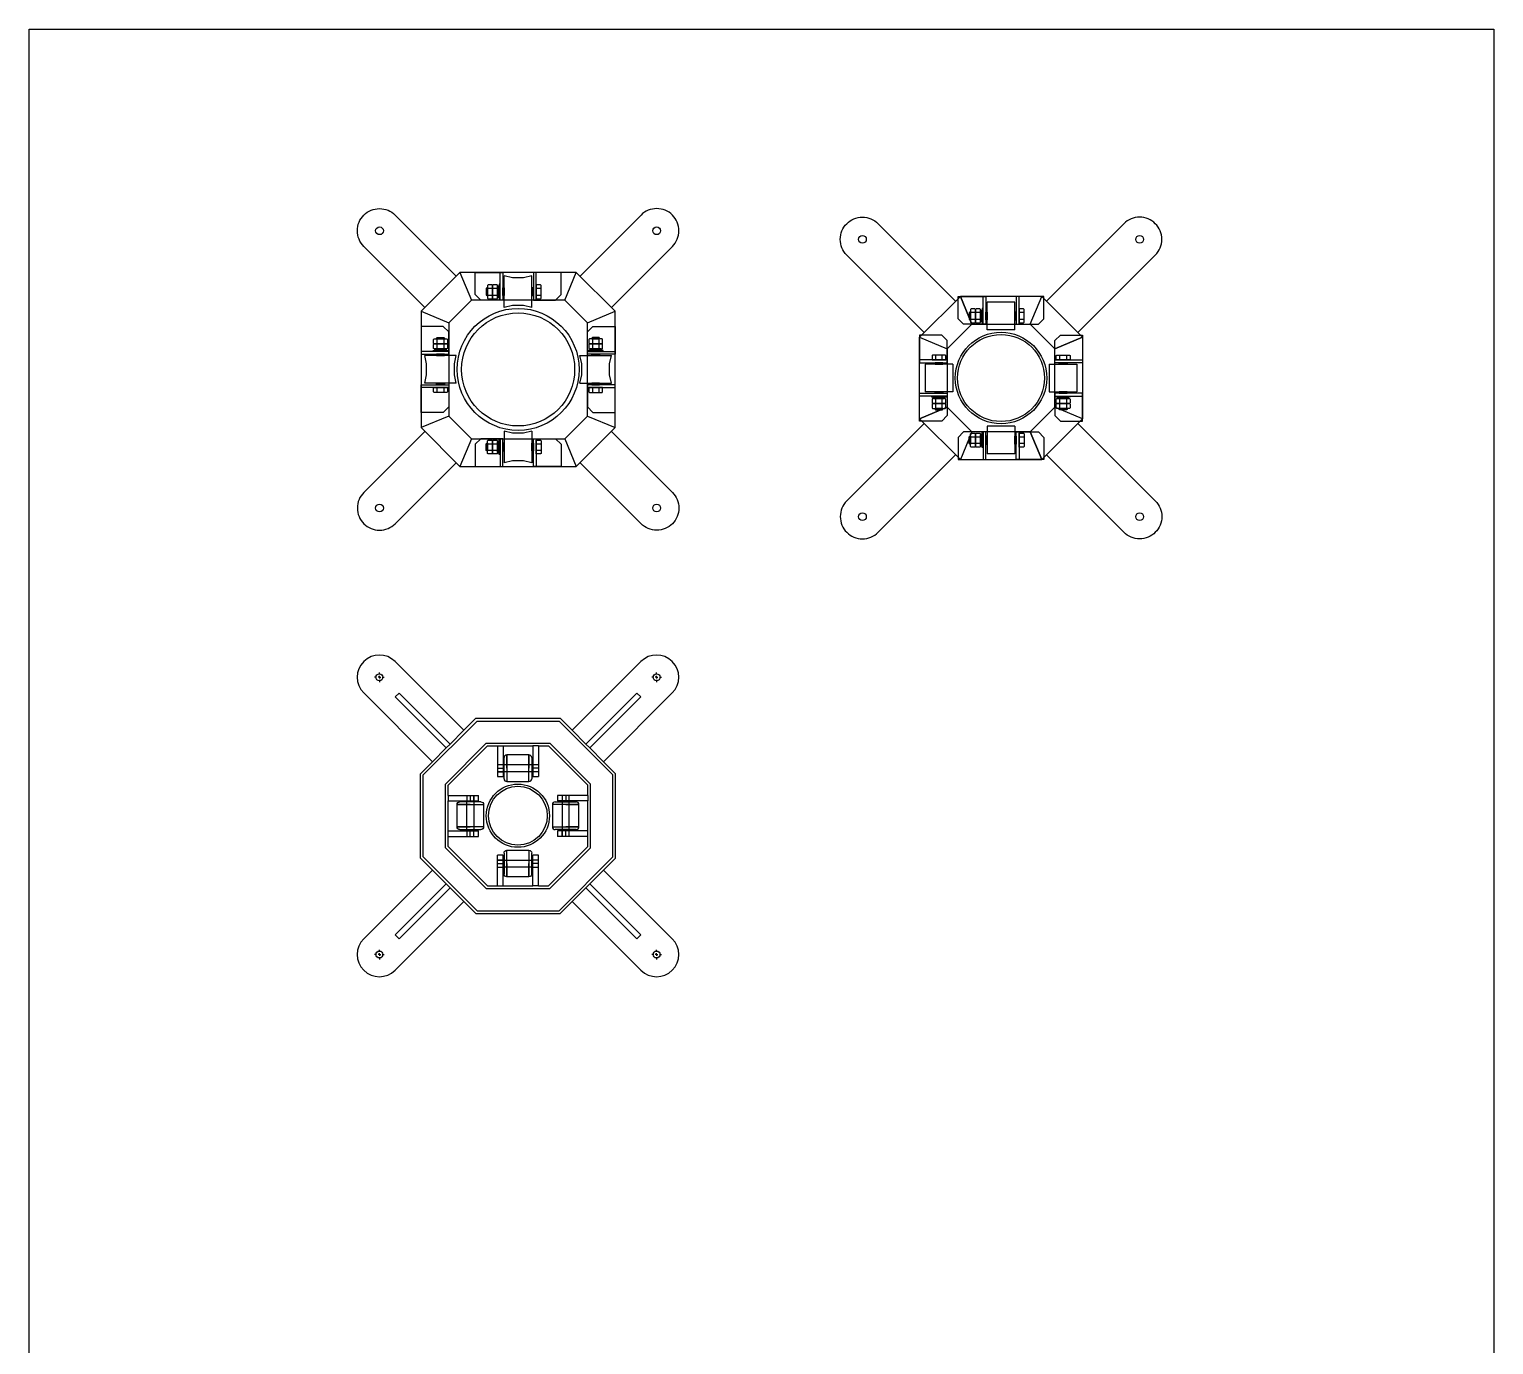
# Model space of a CAD drawing. Header units: millimetres. Extents: x -1481984 to -235402, y 1078406 to 1875046.
# Drawn here: x -1358524 to -1355883, y 1502420 to 1504792 of the extents above; entities that cross this region are included whole.
import ezdxf

# ---------------------------------------------------------------- set-up
doc = ezdxf.new("R2010")
doc.units = ezdxf.units.MM
doc.header["$LTSCALE"] = 1000
doc.layers.get('0').update_dxf_attribs({"linetype": 'CONTINUOUS'})
doc.layers.add('STEEL', color=5, linetype='CONTINUOUS')

# ---------------------------------------------------------------- blocks, each defined once
blk = doc.blocks.new('SW_CENTERMARKSYMBOL_0')
at = {"color": 0, "linetype": 'Continuous'}
for p, q in [((-0.5, 0), (-0.875, 0)), ((0, 0), (-0.25, 0)), ((0, 0.5), (0, 0.875)), ((0, 0), (0, 0.25)), ((0, 0), (0, -0.25)), ((0, 0), (0.25, 0)), ((0.5, 0), (0.875, 0)), ((0, -0.5), (0, -0.875))]:
    blk.add_line(p, q, dxfattribs=at)
blk = doc.blocks.new('SW_CENTERMARKSYMBOL_1')
at = {"color": 0, "linetype": 'Continuous'}
for p, q in [((-0.5, 0), (-0.875, 0)), ((0, 0), (-0.25, 0)), ((0, 0.5), (0, 0.875)), ((0, 0), (0, 0.25)), ((0, 0), (0, -0.25)), ((0, 0), (0.25, 0)), ((0.5, 0), (0.875, 0)), ((0, -0.5), (0, -0.875))]:
    blk.add_line(p, q, dxfattribs=at)
blk = doc.blocks.new('SW_CENTERMARKSYMBOL_2')
at = {"color": 0, "linetype": 'Continuous'}
for p, q in [((-0.5, 0), (-0.875, 0)), ((0, 0), (-0.25, 0)), ((0, 0.5), (0, 0.875)), ((0, 0), (0, 0.25)), ((0, 0), (0, -0.25)), ((0, 0), (0.25, 0)), ((0.5, 0), (0.875, 0)), ((0, -0.5), (0, -0.875))]:
    blk.add_line(p, q, dxfattribs=at)
blk = doc.blocks.new('SW_CENTERMARKSYMBOL_3')
at = {"color": 0, "linetype": 'Continuous'}
for p, q in [((-0.5, 0), (-0.875, 0)), ((0, 0), (-0.25, 0)), ((0, 0.5), (0, 0.875)), ((0, 0), (0, 0.25)), ((0, 0), (0, -0.25)), ((0, 0), (0.25, 0)), ((0.5, 0), (0.875, 0)), ((0, -0.5), (0, -0.875))]:
    blk.add_line(p, q, dxfattribs=at)
blk = doc.blocks.new('SW_CENTERMARKSYMBOL_4')
at = {"color": 0, "linetype": 'Continuous'}
for p, q in [((-0.5, 0), (-0.875, 0)), ((0, 0), (-0.25, 0)), ((0, 0.5), (0, 0.875)), ((0, 0), (0, 0.25)), ((0, 0), (0, -0.25)), ((0, 0), (0.25, 0)), ((0.5, 0), (0.875, 0)), ((0, -0.5), (0, -0.875))]:
    blk.add_line(p, q, dxfattribs=at)
blk = doc.blocks.new('SW_CENTERMARKSYMBOL_5')
at = {"color": 0, "linetype": 'Continuous'}
for p, q in [((-0.5, 0), (-0.875, 0)), ((0, 0), (-0.25, 0)), ((0, 0.5), (0, 0.875)), ((0, 0), (0, 0.25)), ((0, 0), (0, -0.25)), ((0, 0), (0.25, 0)), ((0.5, 0), (0.875, 0)), ((0, -0.5), (0, -0.875))]:
    blk.add_line(p, q, dxfattribs=at)
blk = doc.blocks.new('SW_CENTERMARKSYMBOL_6')
at = {"color": 0, "linetype": 'Continuous'}
for p, q in [((-0.5, 0), (-0.875, 0)), ((0, 0), (-0.25, 0)), ((0, 0.5), (0, 0.875)), ((0, 0), (0, 0.25)), ((0, 0), (0, -0.25)), ((0, 0), (0.25, 0)), ((0.5, 0), (0.875, 0)), ((0, -0.5), (0, -0.875))]:
    blk.add_line(p, q, dxfattribs=at)
blk = doc.blocks.new('SW_CENTERMARKSYMBOL_7')
at = {"color": 0, "linetype": 'Continuous'}
for p, q in [((-0.5, 0), (-0.875, 0)), ((0, 0), (-0.25, 0)), ((0, 0.5), (0, 0.875)), ((0, 0), (0, 0.25)), ((0, 0), (0, -0.25)), ((0, 0), (0.25, 0)), ((0.5, 0), (0.875, 0)), ((0, -0.5), (0, -0.875))]:
    blk.add_line(p, q, dxfattribs=at)
blk = doc.blocks.new('50WHEEL')
for p, q in [((-25, -19), (-25, 19)), ((25, 6.25), (-25, 6.25)), ((20, 24), (-20, 24)), ((-20, 24), (-20, -24)), ((-20, 0), (-20, 24)), ((20, -24), (20, 24)), ((20, 24), (20, 0)), ((25, 19), (25, -19)), ((-25, -6.25), (25, -6.25)), ((-20, -24), (20, -24))]:
    blk.add_line(p, q)
for centre, start, end in [((-20, 19), 90, 180), ((20, 19), 0, 90), ((-20, -19), 180, 270), ((20, -19), 270, 0)]:
    blk.add_arc(centre, 5, start, end)
blk = doc.blocks.new('LUN')
at = {"color": 1}
for p, q in [((2.5, -60), (2.5, -10)), ((52.5, -10), (2.5, -10)), ((52.5, -60), (52.5, -10)), ((52.5, -60), (2.5, -60))]:
    blk.add_line(p, q, dxfattribs=at)
at = {"color": 2}
for p, q in [((-9.5, -35), (-6.5, -33)), ((-9.5, -37), (-6.5, -35))]:
    blk.add_line(p, q, dxfattribs=at)
at = {"color": 1}
for points in [[(-50, 0), (0, 0), (0, -50), (-40, -50), (-50, -40)], [(-5, 0), (0, 0), (0, -50), (-5, -50)], [(60, 0), (55, 0), (55, -50), (60, -50)], [(105, 0), (55, 0), (55, -50), (95, -50), (105, -40)]]:
    blk.add_lwpolyline(points, close=True, dxfattribs=at)
at = {"color": 2}
for points in [[(-18.5, -46.5), (-18.5, -23.5), (-19.5, -22.5), (-26.5, -22.5), (-27.5, -23.5), (-27.5, -46.5), (-26.5, -47.5), (-19.5, -47.5)], [(-9.5, -46.5), (-9.5, -23.5), (-10.5, -22.5), (-17.5, -22.5), (-18.5, -23.5), (-18.5, -46.5), (-17.5, -47.5), (-10.5, -47.5)], [(-6.5, -45), (-6.5, -25), (-9.5, -25), (-9.5, -45)], [(-5, -48.5), (-5, -21.5), (-6.5, -21.5), (-6.5, -48.5)], [(69, -46.5), (69, -23.5), (68, -22.5), (60, -22.5), (60, -47.5), (68, -47.5)], [(-27.5, -42), (-27.5, -28), (-29, -28), (-30, -29), (-30, -41), (-29, -42)], [(-18.5, -41), (-18.5, -29), (-27.5, -29), (-27.5, -41)], [(-9.5, -41), (-9.5, -29), (-18.5, -29), (-18.5, -41)], [(2.5, -28), (2.5, -42), (0, -42), (0, -28)], [(52.5, -28), (52.5, -42), (55, -42), (55, -28)], [(69, -41), (69, -29), (60, -29), (60, -41)]]:
    blk.add_lwpolyline(points, close=True, dxfattribs=at)

msp = doc.modelspace()

# ---------------------------------------------------------------- linework, layer by layer
at = {"color": 1}
for p, q in [((-1357652.5, 1504343.4, 0), (-1357667.5, 1504346.9, 0)), ((-1357667.5, 1504289.9, 0), (-1357667.5, 1504346.9, 0)), ((-1357632.5, 1504343.4, 0), (-1357652.5, 1504343.4, 0)), ((-1357617.5, 1504346.9, 0), (-1357632.5, 1504343.4, 0)), ((-1357617.5, 1504289.9, 0), (-1357617.5, 1504346.9, 0)), ((-1357652.5, 1504293.4, 0), (-1357667.5, 1504289.9, 0)), ((-1357632.5, 1504293.4, 0), (-1357652.5, 1504293.4, 0)), ((-1357617.5, 1504289.9, 0), (-1357632.5, 1504293.4, 0)), ((-1357807.5, 1504188.4, 0), (-1357811, 1504203.4, 0)), ((-1357754, 1504203.4, 0), (-1357811, 1504203.4, 0)), ((-1357757.5, 1504188.4, 0), (-1357754, 1504203.4, 0)), ((-1357531, 1504203.4, 0), (-1357474, 1504203.4, 0)), ((-1357527.5, 1504188.4, 0), (-1357531, 1504203.4, 0)), ((-1357477.5, 1504188.4, 0), (-1357474, 1504203.4, 0)), ((-1357807.5, 1504168.4, 0), (-1357807.5, 1504188.4, 0)), ((-1357757.5, 1504168.4, 0), (-1357757.5, 1504188.4, 0)), ((-1357527.5, 1504168.4, 0), (-1357527.5, 1504188.4, 0)), ((-1357477.5, 1504168.4, 0), (-1357477.5, 1504188.4, 0)), ((-1357811, 1504153.4, 0), (-1357807.5, 1504168.4, 0)), ((-1357754, 1504153.4, 0), (-1357811, 1504153.4, 0)), ((-1357754, 1504153.4, 0), (-1357757.5, 1504168.4, 0)), ((-1357531, 1504153.4, 0), (-1357527.5, 1504168.4, 0)), ((-1357531, 1504153.4, 0), (-1357474, 1504153.4, 0)), ((-1357474, 1504153.4, 0), (-1357477.5, 1504168.4, 0)), ((-1357667.5, 1504066.9, 0), (-1357667.5, 1504009.9, 0)), ((-1357652.5, 1504063.4, 0), (-1357667.5, 1504066.9, 0)), ((-1357632.5, 1504063.4, 0), (-1357652.5, 1504063.4, 0)), ((-1357617.5, 1504066.9, 0), (-1357632.5, 1504063.4, 0)), ((-1357617.5, 1504066.9, 0), (-1357617.5, 1504009.9, 0)), ((-1357652.5, 1504013.4, 0), (-1357667.5, 1504009.9, 0)), ((-1357632.5, 1504013.4, 0), (-1357652.5, 1504013.4, 0)), ((-1357617.5, 1504009.9, 0), (-1357632.5, 1504013.4, 0))]:
    msp.add_line(p, q, dxfattribs=at)
at = {"color": 2}
for p, q in [((-1357679.5, 1504318.4, 0), (-1357676.5, 1504320.4, 0)), ((-1357679.5, 1504316.4, 0), (-1357676.5, 1504318.4, 0)), ((-1357782.5, 1504215.4, 0), (-1357784.5, 1504212.4, 0)), ((-1357780.5, 1504215.4, 0), (-1357782.5, 1504212.4, 0)), ((-1357504.5, 1504215.4, 0), (-1357502.5, 1504212.4, 0)), ((-1357502.5, 1504215.4, 0), (-1357500.5, 1504212.4, 0)), ((-1357679.5, 1504040.4, 0), (-1357676.5, 1504038.4, 0)), ((-1357679.5, 1504038.4, 0), (-1357676.5, 1504036.4, 0))]:
    msp.add_line(p, q, dxfattribs=at)
for p, q in [((-1357740.4, 1503527.7, 0), (-1357864.4, 1503651.7, 0)), ((-1357545, 1503527.7, 0), (-1357421, 1503651.7, 0)), ((-1357797, 1503471.1, 0), (-1357921, 1503595.1, 0)), ((-1357864.1, 1503587.8, 0), (-1357857.1, 1503594.9, 0)), ((-1357765.1, 1503502.9, 0), (-1357857.1, 1503594.9, 0)), ((-1357520.2, 1503502.9, 0), (-1357428.3, 1503594.9, 0)), ((-1357488.4, 1503471.1, 0), (-1357364.4, 1503595.1, 0)), ((-1357428.3, 1503594.9, 0), (-1357421.2, 1503587.8, 0)), ((-1357772.2, 1503495.9, 0), (-1357864.1, 1503587.8, 0)), ((-1357513.1, 1503495.9, 0), (-1357421.2, 1503587.8, 0)), ((-1357813.7, 1503447.3, 0), (-1357716.6, 1503544.4, 0)), ((-1357740.4, 1503527.7, 0), (-1357718.7, 1503549.4, 0)), ((-1357718.7, 1503549.4, 0), (-1357566.7, 1503549.4, 0)), ((-1357716.6, 1503544.4, 0), (-1357568.7, 1503544.4, 0)), ((-1357471.7, 1503447.3, 0), (-1357568.7, 1503544.4, 0)), ((-1357545, 1503527.7, 0), (-1357566.7, 1503549.4, 0)), ((-1357740.4, 1503527.7, 0), (-1357765.1, 1503502.9, 0)), ((-1357520.2, 1503502.9, 0), (-1357545, 1503527.7, 0)), ((-1357772.2, 1503495.9, 0), (-1357797, 1503471.1, 0)), ((-1357773.7, 1503430.8, 0), (-1357700, 1503504.4, 0)), ((-1357772.2, 1503495.9, 0), (-1357765.1, 1503502.9, 0)), ((-1357768.7, 1503428.7, 0), (-1357698, 1503499.4, 0)), ((-1357700, 1503504.4, 0), (-1357585.3, 1503504.4, 0)), ((-1357698, 1503499.4, 0), (-1357679.7, 1503499.4, 0)), ((-1357679.7, 1503499.4, 0), (-1357679.7, 1503459.4, 0)), ((-1357679.7, 1503499.4, 0), (-1357669.7, 1503499.4, 0)), ((-1357669.7, 1503499.4, 0), (-1357669.7, 1503459.4, 0)), ((-1357669.7, 1503499.4, 0), (-1357615.7, 1503499.4, 0)), ((-1357615.7, 1503499.4, 0), (-1357615.7, 1503459.4, 0)), ((-1357605.7, 1503499.4, 0), (-1357615.7, 1503499.4, 0)), ((-1357605.7, 1503499.4, 0), (-1357587.4, 1503499.4, 0)), ((-1357605.7, 1503499.4, 0), (-1357605.7, 1503459.4, 0)), ((-1357516.7, 1503428.7, 0), (-1357587.4, 1503499.4, 0)), ((-1357511.7, 1503430.8, 0), (-1357585.3, 1503504.4, 0)), ((-1357520.2, 1503502.9, 0), (-1357513.1, 1503495.9, 0)), ((-1357488.4, 1503471.1, 0), (-1357513.1, 1503495.9, 0)), ((-1357818.7, 1503449.4, 0), (-1357797, 1503471.1, 0)), ((-1357669.7, 1503465.7, 0), (-1357679.7, 1503465.7, 0)), ((-1357605.7, 1503465.7, 0), (-1357615.7, 1503465.7, 0)), ((-1357466.7, 1503449.4, 0), (-1357488.4, 1503471.1, 0)), ((-1357818.7, 1503297.4, 0), (-1357818.7, 1503449.4, 0)), ((-1357813.7, 1503299.5, 0), (-1357813.7, 1503447.3, 0)), ((-1357679.7, 1503459.4, 0), (-1357669.7, 1503459.4, 0)), ((-1357679.7, 1503459.4, 0), (-1357679.7, 1503444.4, 0)), ((-1357679.7, 1503453.2, 0), (-1357669.7, 1503453.2, 0)), ((-1357679.7, 1503453.1, 0), (-1357669.7, 1503453.1, 0)), ((-1357679.7, 1503444.4, 0), (-1357669.7, 1503444.4, 0)), ((-1357669.7, 1503459.4, 0), (-1357669.7, 1503444.4, 0)), ((-1357605.7, 1503459.4, 0), (-1357615.7, 1503459.4, 0)), ((-1357615.7, 1503459.4, 0), (-1357615.7, 1503444.4, 0)), ((-1357615.7, 1503453.2, 0), (-1357605.7, 1503453.2, 0)), ((-1357605.7, 1503453.1, 0), (-1357615.7, 1503453.1, 0)), ((-1357615.7, 1503444.4, 0), (-1357605.7, 1503444.4, 0)), ((-1357605.7, 1503459.4, 0), (-1357605.7, 1503444.4, 0)), ((-1357471.7, 1503299.5, 0), (-1357471.7, 1503447.3, 0)), ((-1357466.7, 1503297.4, 0), (-1357466.7, 1503449.4, 0)), ((-1357773.7, 1503316, 0), (-1357773.7, 1503430.8, 0)), ((-1357768.7, 1503410.4, 0), (-1357768.7, 1503428.7, 0)), ((-1357768.7, 1503410.4, 0), (-1357728.7, 1503410.4, 0)), ((-1357768.7, 1503410.4, 0), (-1357768.7, 1503400.4, 0)), ((-1357734.9, 1503410.4, 0), (-1357734.9, 1503400.4, 0)), ((-1357728.7, 1503410.4, 0), (-1357728.7, 1503400.4, 0)), ((-1357728.7, 1503410.4, 0), (-1357713.7, 1503410.4, 0)), ((-1357722.4, 1503410.4, 0), (-1357722.4, 1503400.4, 0)), ((-1357722.4, 1503400.4, 0), (-1357722.4, 1503410.4, 0)), ((-1357713.7, 1503400.4, 0), (-1357713.7, 1503410.4, 0)), ((-1357571.7, 1503410.4, 0), (-1357571.7, 1503400.4, 0)), ((-1357556.7, 1503410.4, 0), (-1357571.7, 1503410.4, 0)), ((-1357563, 1503410.4, 0), (-1357563, 1503400.4, 0)), ((-1357562.9, 1503410.4, 0), (-1357562.9, 1503400.4, 0)), ((-1357556.7, 1503410.4, 0), (-1357556.7, 1503400.4, 0)), ((-1357516.7, 1503410.4, 0), (-1357556.7, 1503410.4, 0)), ((-1357550.4, 1503400.4, 0), (-1357550.4, 1503410.4, 0)), ((-1357516.7, 1503410.4, 0), (-1357516.7, 1503428.7, 0)), ((-1357516.7, 1503410.4, 0), (-1357516.7, 1503400.4, 0)), ((-1357511.7, 1503316, 0), (-1357511.7, 1503430.8, 0)), ((-1357768.7, 1503400.4, 0), (-1357728.7, 1503400.4, 0)), ((-1357768.7, 1503346.4, 0), (-1357768.7, 1503400.4, 0)), ((-1357728.7, 1503400.4, 0), (-1357713.7, 1503400.4, 0)), ((-1357556.7, 1503400.4, 0), (-1357571.7, 1503400.4, 0)), ((-1357516.7, 1503400.4, 0), (-1357556.7, 1503400.4, 0)), ((-1357516.7, 1503346.4, 0), (-1357516.7, 1503400.4, 0)), ((-1357768.7, 1503346.4, 0), (-1357728.7, 1503346.4, 0)), ((-1357768.7, 1503336.4, 0), (-1357768.7, 1503346.4, 0)), ((-1357768.7, 1503336.4, 0), (-1357728.7, 1503336.4, 0)), ((-1357768.7, 1503318.1, 0), (-1357768.7, 1503336.4, 0)), ((-1357734.9, 1503346.4, 0), (-1357734.9, 1503336.4, 0)), ((-1357728.7, 1503336.4, 0), (-1357728.7, 1503346.4, 0)), ((-1357728.7, 1503346.4, 0), (-1357713.7, 1503346.4, 0)), ((-1357728.7, 1503336.4, 0), (-1357713.7, 1503336.4, 0)), ((-1357722.4, 1503336.4, 0), (-1357722.4, 1503346.4, 0)), ((-1357722.4, 1503336.4, 0), (-1357722.4, 1503346.4, 0)), ((-1357713.7, 1503336.4, 0), (-1357713.7, 1503346.4, 0)), ((-1357571.7, 1503346.4, 0), (-1357571.7, 1503336.4, 0)), ((-1357556.7, 1503346.4, 0), (-1357571.7, 1503346.4, 0)), ((-1357556.7, 1503336.4, 0), (-1357571.7, 1503336.4, 0)), ((-1357563, 1503336.4, 0), (-1357563, 1503346.4, 0)), ((-1357562.9, 1503346.4, 0), (-1357562.9, 1503336.4, 0)), ((-1357556.7, 1503336.4, 0), (-1357556.7, 1503346.4, 0)), ((-1357516.7, 1503346.4, 0), (-1357556.7, 1503346.4, 0)), ((-1357516.7, 1503336.4, 0), (-1357556.7, 1503336.4, 0)), ((-1357550.4, 1503336.4, 0), (-1357550.4, 1503346.4, 0)), ((-1357516.7, 1503336.4, 0), (-1357516.7, 1503346.4, 0)), ((-1357516.7, 1503318.1, 0), (-1357516.7, 1503336.4, 0)), ((-1357773.7, 1503316, 0), (-1357700, 1503242.4, 0)), ((-1357768.7, 1503318.1, 0), (-1357698, 1503247.4, 0)), ((-1357516.7, 1503318.1, 0), (-1357587.4, 1503247.4, 0)), ((-1357511.7, 1503316, 0), (-1357585.3, 1503242.4, 0)), ((-1357818.7, 1503297.4, 0), (-1357797, 1503275.7, 0)), ((-1357813.7, 1503299.5, 0), (-1357716.6, 1503202.4, 0)), ((-1357669.7, 1503302.4, 0), (-1357679.7, 1503302.4, 0)), ((-1357679.7, 1503287.4, 0), (-1357679.7, 1503302.4, 0)), ((-1357679.7, 1503293.7, 0), (-1357669.7, 1503293.7, 0)), ((-1357669.7, 1503293.7, 0), (-1357679.7, 1503293.7, 0)), ((-1357679.7, 1503247.4, 0), (-1357679.7, 1503287.4, 0)), ((-1357679.7, 1503287.4, 0), (-1357669.7, 1503287.4, 0)), ((-1357679.7, 1503281.2, 0), (-1357669.7, 1503281.2, 0)), ((-1357669.7, 1503287.4, 0), (-1357669.7, 1503302.4, 0)), ((-1357669.7, 1503247.4, 0), (-1357669.7, 1503287.4, 0)), ((-1357605.7, 1503302.4, 0), (-1357615.7, 1503302.4, 0)), ((-1357615.7, 1503287.4, 0), (-1357615.7, 1503302.4, 0)), ((-1357605.7, 1503293.7, 0), (-1357615.7, 1503293.7, 0)), ((-1357605.7, 1503293.7, 0), (-1357615.7, 1503293.7, 0)), ((-1357615.7, 1503247.4, 0), (-1357615.7, 1503287.4, 0)), ((-1357605.7, 1503287.4, 0), (-1357615.7, 1503287.4, 0)), ((-1357615.7, 1503281.2, 0), (-1357605.7, 1503281.2, 0)), ((-1357605.7, 1503287.4, 0), (-1357605.7, 1503302.4, 0)), ((-1357605.7, 1503247.4, 0), (-1357605.7, 1503287.4, 0)), ((-1357471.7, 1503299.5, 0), (-1357568.7, 1503202.4, 0)), ((-1357466.7, 1503297.4, 0), (-1357488.4, 1503275.7, 0)), ((-1357797, 1503275.7, 0), (-1357921, 1503151.7, 0)), ((-1357772.2, 1503250.9, 0), (-1357864.1, 1503159, 0)), ((-1357797, 1503275.7, 0), (-1357772.2, 1503250.9, 0)), ((-1357765.1, 1503243.9, 0), (-1357772.2, 1503250.9, 0)), ((-1357513.1, 1503250.9, 0), (-1357520.2, 1503243.9, 0)), ((-1357513.1, 1503250.9, 0), (-1357488.4, 1503275.7, 0)), ((-1357513.1, 1503250.9, 0), (-1357421.2, 1503159, 0)), ((-1357488.4, 1503275.7, 0), (-1357364.4, 1503151.7, 0)), ((-1357765.1, 1503243.9, 0), (-1357857.1, 1503151.9, 0)), ((-1357765.1, 1503243.9, 0), (-1357740.4, 1503219.1, 0)), ((-1357700, 1503242.4, 0), (-1357585.3, 1503242.4, 0)), ((-1357698, 1503247.4, 0), (-1357679.7, 1503247.4, 0)), ((-1357679.7, 1503247.4, 0), (-1357669.7, 1503247.4, 0)), ((-1357669.7, 1503247.4, 0), (-1357615.7, 1503247.4, 0)), ((-1357605.7, 1503247.4, 0), (-1357615.7, 1503247.4, 0)), ((-1357605.7, 1503247.4, 0), (-1357587.4, 1503247.4, 0)), ((-1357545, 1503219.1, 0), (-1357520.2, 1503243.9, 0)), ((-1357520.2, 1503243.9, 0), (-1357428.3, 1503151.9, 0)), ((-1357740.4, 1503219.1, 0), (-1357864.4, 1503095.1, 0)), ((-1357740.4, 1503219.1, 0), (-1357718.7, 1503197.4, 0)), ((-1357716.6, 1503202.4, 0), (-1357568.7, 1503202.4, 0)), ((-1357545, 1503219.1, 0), (-1357566.7, 1503197.4, 0)), ((-1357545, 1503219.1, 0), (-1357421, 1503095.1, 0)), ((-1357718.7, 1503197.4, 0), (-1357566.7, 1503197.4, 0)), ((-1357857.1, 1503151.9, 0), (-1357864.1, 1503159, 0)), ((-1357421.2, 1503159, 0), (-1357428.3, 1503151.9, 0))]:
    msp.add_line(p, q)
msp.add_lwpolyline([(-1358524.3, 1504791.7), (-1355882.7, 1504791.7), (-1355882.7, 1499190), (-1358524.3, 1499190)], close=True)
at = {"color": 6, "elevation": 0}
for points in [[(-1357810.8, 1504290.1), (-1357920.8, 1504400.1, -0.414214), (-1357920.8, 1504456.7), (-1357920.8, 1504456.7, -0.414214), (-1357864.2, 1504456.7), (-1357754.2, 1504346.7)], [(-1357474.2, 1504290.1), (-1357364.2, 1504400.1, 0.414214), (-1357364.2, 1504456.7), (-1357364.2, 1504456.7, 0.414214), (-1357420.8, 1504456.7), (-1357530.8, 1504346.7)], [(-1357810.8, 1504066.7), (-1357920.8, 1503956.7, 0.414214), (-1357920.8, 1503900.1), (-1357920.8, 1503900.1, 0.414214), (-1357864.2, 1503900.1), (-1357754.2, 1504010.1)], [(-1357474.2, 1504066.7), (-1357364.2, 1503956.7, -0.414214), (-1357364.2, 1503900.1), (-1357364.2, 1503900.1, -0.414214), (-1357420.8, 1503900.1), (-1357530.8, 1504010.1)]]:
    msp.add_lwpolyline(points, format="xyb", dxfattribs=at)
at = {"color": 6}
for points in [[(-1356909.9, 1504244.9), (-1357049.7, 1504384.7, -0.414214), (-1357049.7, 1504441.2), (-1357049.7, 1504441.2, -0.414214), (-1356993.1, 1504441.2), (-1356853.3, 1504301.4)], [(-1356632.9, 1504244.9), (-1356493.1, 1504384.7, 0.414214), (-1356493.1, 1504441.2), (-1356493.1, 1504441.2, 0.414214), (-1356549.7, 1504441.2), (-1356689.5, 1504301.4)], [(-1356909.9, 1504081), (-1357049.7, 1503941.2, 0.414214), (-1357049.7, 1503884.7), (-1357049.7, 1503884.7, 0.414214), (-1356993.1, 1503884.7), (-1356853.3, 1504024.5)], [(-1356632.9, 1504081), (-1356493.1, 1503941.2, -0.414214), (-1356493.1, 1503884.7), (-1356493.1, 1503884.7, -0.414214), (-1356549.7, 1503884.7), (-1356689.5, 1504024.5)]]:
    msp.add_lwpolyline(points, format="xyb", dxfattribs=at)
at = {"elevation": 0}
for points in [[(-1357747.5, 1504003.4), (-1357537.5, 1504003.4), (-1357467.5, 1504073.4), (-1357467.5, 1504283.4), (-1357537.5, 1504353.4), (-1357747.5, 1504353.4), (-1357817.5, 1504283.4), (-1357817.5, 1504073.4)], [(-1357726.8, 1504053.4), (-1357558.2, 1504053.4), (-1357517.5, 1504094.1), (-1357517.5, 1504262.7), (-1357558.2, 1504303.4), (-1357726.8, 1504303.4), (-1357767.5, 1504262.7), (-1357767.5, 1504094.1)]]:
    msp.add_lwpolyline(points, close=True, dxfattribs=at)
for points in [[(-1357747.5, 1504353.4), (-1357726.8, 1504303.4)], [(-1357558.2, 1504303.4), (-1357537.5, 1504353.4)], [(-1357817.5, 1504283.4), (-1357767.5, 1504262.7)], [(-1357517.5, 1504262.7), (-1357467.5, 1504283.4)], [(-1357767.5, 1504094.1), (-1357817.5, 1504073.4)], [(-1357517.5, 1504094.1), (-1357467.5, 1504073.4)], [(-1357726.8, 1504053.4), (-1357747.5, 1504003.4)], [(-1357558.2, 1504053.4), (-1357537.5, 1504003.4)]]:
    msp.add_lwpolyline(points, dxfattribs=at)
at = {"color": 1, "elevation": 0}
for points in [[(-1357720, 1504353.4), (-1357670, 1504353.4), (-1357670, 1504303.4), (-1357710, 1504303.4), (-1357720, 1504313.4)], [(-1357675, 1504353.4), (-1357670, 1504353.4), (-1357670, 1504303.4), (-1357675, 1504303.4)], [(-1357610, 1504353.4), (-1357615, 1504353.4), (-1357615, 1504303.4), (-1357610, 1504303.4)], [(-1357565, 1504353.4), (-1357615, 1504353.4), (-1357615, 1504303.4), (-1357575, 1504303.4), (-1357565, 1504313.4)], [(-1357817.5, 1504255.9), (-1357817.5, 1504205.9), (-1357767.5, 1504205.9), (-1357767.5, 1504245.9), (-1357777.5, 1504255.9)], [(-1357467.5, 1504255.9), (-1357467.5, 1504205.9), (-1357517.5, 1504205.9), (-1357517.5, 1504245.9), (-1357507.5, 1504255.9)], [(-1357817.5, 1504210.9), (-1357817.5, 1504205.9), (-1357767.5, 1504205.9), (-1357767.5, 1504210.9)], [(-1357467.5, 1504210.9), (-1357467.5, 1504205.9), (-1357517.5, 1504205.9), (-1357517.5, 1504210.9)], [(-1357817.5, 1504145.9), (-1357817.5, 1504150.9), (-1357767.5, 1504150.9), (-1357767.5, 1504145.9)], [(-1357817.5, 1504100.9), (-1357817.5, 1504150.9), (-1357767.5, 1504150.9), (-1357767.5, 1504110.9), (-1357777.5, 1504100.9)], [(-1357467.5, 1504145.9), (-1357467.5, 1504150.9), (-1357517.5, 1504150.9), (-1357517.5, 1504145.9)], [(-1357467.5, 1504100.9), (-1357467.5, 1504150.9), (-1357517.5, 1504150.9), (-1357517.5, 1504110.9), (-1357507.5, 1504100.9)], [(-1357720, 1504003.4), (-1357670, 1504003.4), (-1357670, 1504053.4), (-1357710, 1504053.4), (-1357720, 1504043.4)], [(-1357675, 1504003.4), (-1357670, 1504003.4), (-1357670, 1504053.4), (-1357675, 1504053.4)], [(-1357610, 1504003.4), (-1357615, 1504003.4), (-1357615, 1504053.4), (-1357610, 1504053.4)], [(-1357565, 1504003.4), (-1357615, 1504003.4), (-1357615, 1504053.4), (-1357575, 1504053.4), (-1357565, 1504043.4)]]:
    msp.add_lwpolyline(points, close=True, dxfattribs=at)
at = {"color": 2, "elevation": 0}
for points in [[(-1357697.5, 1504311.4), (-1357697.5, 1504325.4), (-1357699, 1504325.4), (-1357700, 1504324.4), (-1357700, 1504312.4), (-1357699, 1504311.4)], [(-1357688.5, 1504306.9), (-1357688.5, 1504329.9), (-1357689.5, 1504330.9), (-1357696.5, 1504330.9), (-1357697.5, 1504329.9), (-1357697.5, 1504306.9), (-1357696.5, 1504305.9), (-1357689.5, 1504305.9)], [(-1357688.5, 1504312.4), (-1357688.5, 1504324.4), (-1357697.5, 1504324.4), (-1357697.5, 1504312.4)], [(-1357679.5, 1504306.9), (-1357679.5, 1504329.9), (-1357680.5, 1504330.9), (-1357687.5, 1504330.9), (-1357688.5, 1504329.9), (-1357688.5, 1504306.9), (-1357687.5, 1504305.9), (-1357680.5, 1504305.9)], [(-1357679.5, 1504312.4), (-1357679.5, 1504324.4), (-1357688.5, 1504324.4), (-1357688.5, 1504312.4)], [(-1357676.5, 1504308.4), (-1357676.5, 1504328.4), (-1357679.5, 1504328.4), (-1357679.5, 1504308.4)], [(-1357675, 1504304.9), (-1357675, 1504331.9), (-1357676.5, 1504331.9), (-1357676.5, 1504304.9)], [(-1357667.5, 1504325.4), (-1357667.5, 1504311.4), (-1357670, 1504311.4), (-1357670, 1504325.4)], [(-1357617.5, 1504325.4), (-1357617.5, 1504311.4), (-1357615, 1504311.4), (-1357615, 1504325.4)], [(-1357601, 1504306.9), (-1357601, 1504329.9), (-1357602, 1504330.9), (-1357610, 1504330.9), (-1357610, 1504305.9), (-1357602, 1504305.9)], [(-1357601, 1504312.4), (-1357601, 1504324.4), (-1357610, 1504324.4), (-1357610, 1504312.4)], [(-1357771, 1504224.4), (-1357794, 1504224.4), (-1357795, 1504225.4), (-1357795, 1504232.4), (-1357794, 1504233.4), (-1357771, 1504233.4), (-1357770, 1504232.4), (-1357770, 1504225.4)], [(-1357775.5, 1504233.4), (-1357789.5, 1504233.4), (-1357789.5, 1504234.9), (-1357788.5, 1504235.9), (-1357776.5, 1504235.9), (-1357775.5, 1504234.9)], [(-1357776.5, 1504224.4), (-1357788.5, 1504224.4), (-1357788.5, 1504233.4), (-1357776.5, 1504233.4)], [(-1357514, 1504224.4), (-1357491, 1504224.4), (-1357490, 1504225.4), (-1357490, 1504232.4), (-1357491, 1504233.4), (-1357514, 1504233.4), (-1357515, 1504232.4), (-1357515, 1504225.4)], [(-1357509.5, 1504233.4), (-1357495.5, 1504233.4), (-1357495.5, 1504234.9), (-1357496.5, 1504235.9), (-1357508.5, 1504235.9), (-1357509.5, 1504234.9)], [(-1357508.5, 1504224.4), (-1357496.5, 1504224.4), (-1357496.5, 1504233.4), (-1357508.5, 1504233.4)], [(-1357769, 1504210.9), (-1357796, 1504210.9), (-1357796, 1504212.4), (-1357769, 1504212.4)], [(-1357771, 1504215.4), (-1357794, 1504215.4), (-1357795, 1504216.4), (-1357795, 1504223.4), (-1357794, 1504224.4), (-1357771, 1504224.4), (-1357770, 1504223.4), (-1357770, 1504216.4)], [(-1357772.5, 1504212.4), (-1357792.5, 1504212.4), (-1357792.5, 1504215.4), (-1357772.5, 1504215.4)], [(-1357789.5, 1504203.4), (-1357775.5, 1504203.4), (-1357775.5, 1504205.9), (-1357789.5, 1504205.9)], [(-1357776.5, 1504215.4), (-1357788.5, 1504215.4), (-1357788.5, 1504224.4), (-1357776.5, 1504224.4)], [(-1357516, 1504210.9), (-1357489, 1504210.9), (-1357489, 1504212.4), (-1357516, 1504212.4)], [(-1357514, 1504215.4), (-1357491, 1504215.4), (-1357490, 1504216.4), (-1357490, 1504223.4), (-1357491, 1504224.4), (-1357514, 1504224.4), (-1357515, 1504223.4), (-1357515, 1504216.4)], [(-1357512.5, 1504212.4), (-1357492.5, 1504212.4), (-1357492.5, 1504215.4), (-1357512.5, 1504215.4)], [(-1357495.5, 1504203.4), (-1357509.5, 1504203.4), (-1357509.5, 1504205.9), (-1357495.5, 1504205.9)], [(-1357508.5, 1504215.4), (-1357496.5, 1504215.4), (-1357496.5, 1504224.4), (-1357508.5, 1504224.4)], [(-1357789.5, 1504153.4), (-1357775.5, 1504153.4), (-1357775.5, 1504150.9), (-1357789.5, 1504150.9)], [(-1357495.5, 1504153.4), (-1357509.5, 1504153.4), (-1357509.5, 1504150.9), (-1357495.5, 1504150.9)], [(-1357771, 1504136.9), (-1357794, 1504136.9), (-1357795, 1504137.9), (-1357795, 1504145.9), (-1357770, 1504145.9), (-1357770, 1504137.9)], [(-1357776.5, 1504136.9), (-1357788.5, 1504136.9), (-1357788.5, 1504145.9), (-1357776.5, 1504145.9)], [(-1357514, 1504136.9), (-1357491, 1504136.9), (-1357490, 1504137.9), (-1357490, 1504145.9), (-1357515, 1504145.9), (-1357515, 1504137.9)], [(-1357508.5, 1504136.9), (-1357496.5, 1504136.9), (-1357496.5, 1504145.9), (-1357508.5, 1504145.9)], [(-1357697.5, 1504045.4), (-1357697.5, 1504031.4), (-1357699, 1504031.4), (-1357700, 1504032.4), (-1357700, 1504044.4), (-1357699, 1504045.4)], [(-1357688.5, 1504049.9), (-1357688.5, 1504026.9), (-1357689.5, 1504025.9), (-1357696.5, 1504025.9), (-1357697.5, 1504026.9), (-1357697.5, 1504049.9), (-1357696.5, 1504050.9), (-1357689.5, 1504050.9)], [(-1357688.5, 1504044.4), (-1357688.5, 1504032.4), (-1357697.5, 1504032.4), (-1357697.5, 1504044.4)], [(-1357679.5, 1504049.9), (-1357679.5, 1504026.9), (-1357680.5, 1504025.9), (-1357687.5, 1504025.9), (-1357688.5, 1504026.9), (-1357688.5, 1504049.9), (-1357687.5, 1504050.9), (-1357680.5, 1504050.9)], [(-1357679.5, 1504044.4), (-1357679.5, 1504032.4), (-1357688.5, 1504032.4), (-1357688.5, 1504044.4)], [(-1357676.5, 1504048.4), (-1357676.5, 1504028.4), (-1357679.5, 1504028.4), (-1357679.5, 1504048.4)], [(-1357675, 1504051.9), (-1357675, 1504024.9), (-1357676.5, 1504024.9), (-1357676.5, 1504051.9)], [(-1357667.5, 1504031.4), (-1357667.5, 1504045.4), (-1357670, 1504045.4), (-1357670, 1504031.4)], [(-1357617.5, 1504031.4), (-1357617.5, 1504045.4), (-1357615, 1504045.4), (-1357615, 1504031.4)], [(-1357601, 1504049.9), (-1357601, 1504026.9), (-1357602, 1504025.9), (-1357610, 1504025.9), (-1357610, 1504050.9), (-1357602, 1504050.9)], [(-1357601, 1504044.4), (-1357601, 1504032.4), (-1357610, 1504032.4), (-1357610, 1504044.4)]]:
    msp.add_lwpolyline(points, close=True, dxfattribs=at)
at = {"color": 5}
for centre in [(-1357892.5, 1504428.4, 0), (-1357392.5, 1504428.4, 0), (-1357021.4, 1504412.9), (-1356521.4, 1504412.9), (-1357892.5, 1503928.4, 0), (-1357392.5, 1503928.4, 0), (-1357021.4, 1503912.9), (-1356521.4, 1503912.9)]:
    msp.add_circle(centre, 7, dxfattribs=at)
for centre, radius in [((-1357642.5, 1504178.4, 0), 110), ((-1357642.5, 1504178.4, 0), 102), ((-1356771.4, 1504162.9), 82.5), ((-1356771.4, 1504162.9), 78.5), ((-1357892.7, 1503623.4, 0), 6.25), ((-1357892.7, 1503623.4, 0), 6.25), ((-1357392.7, 1503623.4, 0), 6.25), ((-1357392.7, 1503623.4, 0), 6.25), ((-1357642.9, 1503373.7, 0), 57), ((-1357642.9, 1503373.7, 0), 53), ((-1357892.7, 1503123.4, 0), 6.25), ((-1357392.7, 1503123.4, 0), 6.25)]:
    msp.add_circle(centre, radius)
for centre, start, end in [((-1357892.7, 1503623.4, 0), 45, 225), ((-1357392.7, 1503623.4, 0), 315, 135), ((-1357892.7, 1503123.4, 0), 135, 315), ((-1357392.7, 1503123.4, 0), 225, 45)]:
    msp.add_arc(centre, 40, start, end)
at = {"layer": 'STEEL'}
for points in [[(-1356824.1, 1504259.9), (-1356844.8, 1504309.9), (-1356918.4, 1504236.4), (-1356868.4, 1504215.6)], [(-1356844.8, 1504309.9), (-1356824.1, 1504259.9), (-1356718.7, 1504259.9), (-1356698, 1504309.9)], [(-1356718.7, 1504259.9), (-1356698, 1504309.9), (-1356624.4, 1504236.4), (-1356674.4, 1504215.6)], [(-1356918.4, 1504236.4), (-1356868.4, 1504215.6), (-1356868.4, 1504110.3), (-1356918.4, 1504089.5)], [(-1356624.4, 1504089.5), (-1356674.4, 1504110.3), (-1356674.4, 1504215.6), (-1356624.4, 1504236.4)], [(-1356824.1, 1504065.9), (-1356844.8, 1504015.9), (-1356918.4, 1504089.5), (-1356868.4, 1504110.3)], [(-1356718.7, 1504065.9), (-1356698, 1504015.9), (-1356624.4, 1504089.5), (-1356674.4, 1504110.3)], [(-1356698, 1504015.9), (-1356718.7, 1504065.9), (-1356824.1, 1504065.9), (-1356844.8, 1504015.9)]]:
    msp.add_lwpolyline(points, close=True, dxfattribs=at)

# ---------------------------------------------------------------- block references
at = {"xscale": 10, "yscale": 10, "zscale": 10}
for name, p in [('SW_CENTERMARKSYMBOL_0', (-1357892.7, 1503623.4, 0)), ('SW_CENTERMARKSYMBOL_4', (-1357892.7, 1503623.4, 0)), ('SW_CENTERMARKSYMBOL_2', (-1357392.7, 1503623.4, 0)), ('SW_CENTERMARKSYMBOL_6', (-1357392.7, 1503623.4, 0)), ('SW_CENTERMARKSYMBOL_1', (-1357892.7, 1503123.4, 0)), ('SW_CENTERMARKSYMBOL_5', (-1357892.7, 1503123.4, 0)), ('SW_CENTERMARKSYMBOL_3', (-1357392.7, 1503123.4, 0)), ('SW_CENTERMARKSYMBOL_7', (-1357392.7, 1503123.4, 0))]:
    msp.add_blockref(name, p, dxfattribs=at)
msp.add_blockref('50WHEEL', (-1357642.9, 1503459.4, 0))
at = {"xscale": -1}
for p, rotation in [((-1357728.7, 1503373.7, 0), 90), ((-1357642.9, 1503287.4, 0), 180)]:
    msp.add_blockref('50WHEEL', p, dxfattribs=dict(at, rotation=rotation))
at = {"rotation": 270}
msp.add_blockref('50WHEEL', (-1357556.7, 1503373.7, 0), dxfattribs=at)
at = {"layer": 'STEEL'}
msp.add_blockref('LUN', (-1356798.9, 1504309.9), dxfattribs=at)
at = {"layer": 'STEEL', "rotation": 90}
msp.add_blockref('LUN', (-1356918.4, 1504135.4), dxfattribs=at)
at = {"layer": 'STEEL', "xscale": -1}
for p, rotation in [((-1356624.4, 1504135.4), 270), ((-1356798.9, 1504015.9), 180)]:
    msp.add_blockref('LUN', p, dxfattribs=dict(at, rotation=rotation))

doc.saveas('drawing.dxf')
